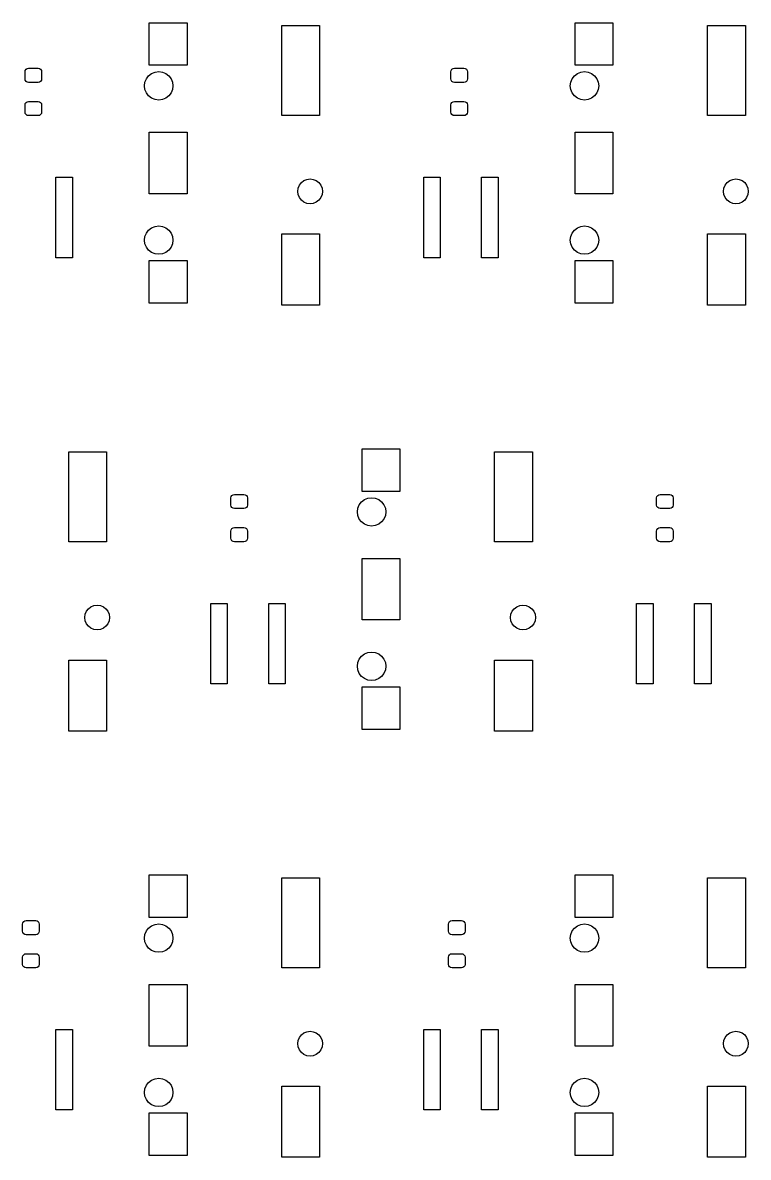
# Model space of a CAD drawing. Extents: x 0.7 to 11, y -6.1 to -1.6.
# Drawn here: x 8.498 to 9.706, y -3.63 to -1.743 of the extents above; entities that cross this region are included whole.
import ezdxf

# ---------------------------------------------------------------- set-up
doc = ezdxf.new("R2010")
doc.units = 0
doc.header["$MEASUREMENT"] = 0
doc.layers.add('BLACK', color=7, linetype='CONTINUOUS')

msp = doc.modelspace()

# ---------------------------------------------------------------- linework, layer by layer
at = {"layer": 'BLACK', "linetype": 'CONTINUOUS'}
for p, q in [((8.7087, -1.814), (8.7087, -1.7431)), ((8.7087, -1.7431), (8.7717, -1.7431)), ((8.7717, -1.7431), (8.7717, -1.814)), ((8.9291, -1.8976), (8.9291, -1.748)), ((8.9291, -1.748), (8.9921, -1.748)), ((8.9921, -1.748), (8.9921, -1.8976)), ((9.4173, -1.814), (9.4173, -1.7431)), ((9.4173, -1.7431), (9.4803, -1.7431)), ((9.4803, -1.7431), (9.4803, -1.814)), ((9.6378, -1.8976), (9.6378, -1.748)), ((9.6378, -1.748), (9.7008, -1.748)), ((9.7008, -1.748), (9.7008, -1.8976)), ((8.502, -1.8248), (8.5024, -1.8225)), ((8.502, -1.8366), (8.502, -1.8248)), ((8.5024, -1.8225), (8.5037, -1.8206)), ((8.5037, -1.8206), (8.5056, -1.8193)), ((8.5056, -1.8193), (8.5079, -1.8189)), ((8.5079, -1.8189), (8.5236, -1.8189)), ((8.5236, -1.8189), (8.5259, -1.8193)), ((8.5259, -1.8193), (8.5278, -1.8206)), ((8.5278, -1.8206), (8.5291, -1.8225)), ((8.5291, -1.8225), (8.5295, -1.8248)), ((8.5295, -1.8248), (8.5295, -1.8366)), ((8.7077, -1.8313), (8.7126, -1.8276)), ((8.7717, -1.814), (8.7087, -1.814)), ((8.7126, -1.8276), (8.7183, -1.8252)), ((8.7183, -1.8252), (8.7244, -1.8244)), ((8.7244, -1.8244), (8.7305, -1.8252)), ((8.7305, -1.8252), (8.7362, -1.8276)), ((8.7362, -1.8276), (8.7411, -1.8313)), ((9.2106, -1.8248), (9.2111, -1.8225)), ((9.2106, -1.8366), (9.2106, -1.8248)), ((9.2111, -1.8225), (9.2124, -1.8206)), ((9.2124, -1.8206), (9.2143, -1.8193)), ((9.2143, -1.8193), (9.2165, -1.8189)), ((9.2165, -1.8189), (9.2323, -1.8189)), ((9.2323, -1.8189), (9.2345, -1.8193)), ((9.2345, -1.8193), (9.2365, -1.8206)), ((9.2365, -1.8206), (9.2377, -1.8225)), ((9.2377, -1.8225), (9.2382, -1.8248)), ((9.2382, -1.8248), (9.2382, -1.8366)), ((9.4164, -1.8313), (9.4213, -1.8276)), ((9.4803, -1.814), (9.4173, -1.814)), ((9.4213, -1.8276), (9.427, -1.8252)), ((9.427, -1.8252), (9.4331, -1.8244)), ((9.4331, -1.8244), (9.4392, -1.8252)), ((9.4392, -1.8252), (9.4449, -1.8276)), ((9.4449, -1.8276), (9.4498, -1.8313)), ((8.5024, -1.8389), (8.502, -1.8366)), ((8.5037, -1.8408), (8.5024, -1.8389)), ((8.5056, -1.8421), (8.5037, -1.8408)), ((8.5079, -1.8425), (8.5056, -1.8421)), ((8.5236, -1.8425), (8.5079, -1.8425)), ((8.5259, -1.8421), (8.5236, -1.8425)), ((8.5278, -1.8408), (8.5259, -1.8421)), ((8.5291, -1.8389), (8.5278, -1.8408)), ((8.5295, -1.8366), (8.5291, -1.8389)), ((8.7008, -1.848), (8.7016, -1.8419)), ((8.7016, -1.8541), (8.7008, -1.848)), ((8.7016, -1.8419), (8.704, -1.8362)), ((8.704, -1.8362), (8.7077, -1.8313)), ((8.7411, -1.8313), (8.7449, -1.8362)), ((8.7449, -1.8362), (8.7472, -1.8419)), ((8.7472, -1.8419), (8.748, -1.848)), ((8.748, -1.848), (8.7472, -1.8541)), ((9.2111, -1.8389), (9.2106, -1.8366)), ((9.2124, -1.8408), (9.2111, -1.8389)), ((9.2143, -1.8421), (9.2124, -1.8408)), ((9.2165, -1.8425), (9.2143, -1.8421)), ((9.2323, -1.8425), (9.2165, -1.8425)), ((9.2345, -1.8421), (9.2323, -1.8425)), ((9.2365, -1.8408), (9.2345, -1.8421)), ((9.2377, -1.8389), (9.2365, -1.8408)), ((9.2382, -1.8366), (9.2377, -1.8389)), ((9.4094, -1.848), (9.4103, -1.8419)), ((9.4103, -1.8541), (9.4094, -1.848)), ((9.4103, -1.8419), (9.4126, -1.8362)), ((9.4126, -1.8362), (9.4164, -1.8313)), ((9.4498, -1.8313), (9.4535, -1.8362)), ((9.4535, -1.8362), (9.4559, -1.8419)), ((9.4559, -1.8419), (9.4567, -1.848)), ((9.4567, -1.848), (9.4559, -1.8541)), ((8.704, -1.8598), (8.7016, -1.8541)), ((8.7077, -1.8647), (8.704, -1.8598)), ((8.7126, -1.8685), (8.7077, -1.8647)), ((8.7411, -1.8647), (8.7362, -1.8685)), ((8.7449, -1.8598), (8.7411, -1.8647)), ((8.7472, -1.8541), (8.7449, -1.8598)), ((9.4126, -1.8598), (9.4103, -1.8541)), ((9.4164, -1.8647), (9.4126, -1.8598)), ((9.4213, -1.8685), (9.4164, -1.8647)), ((9.4498, -1.8647), (9.4449, -1.8685)), ((9.4535, -1.8598), (9.4498, -1.8647)), ((9.4559, -1.8541), (9.4535, -1.8598)), ((8.502, -1.8799), (8.5024, -1.8777)), ((8.502, -1.8917), (8.502, -1.8799)), ((8.5024, -1.8777), (8.5037, -1.8757)), ((8.5037, -1.8757), (8.5056, -1.8745)), ((8.5056, -1.8745), (8.5079, -1.874)), ((8.5079, -1.874), (8.5236, -1.874)), ((8.5236, -1.874), (8.5259, -1.8745)), ((8.5259, -1.8745), (8.5278, -1.8757)), ((8.5278, -1.8757), (8.5291, -1.8777)), ((8.5291, -1.8777), (8.5295, -1.8799)), ((8.5295, -1.8799), (8.5295, -1.8917)), ((8.7183, -1.8708), (8.7126, -1.8685)), ((8.7244, -1.8717), (8.7183, -1.8708)), ((8.7305, -1.8708), (8.7244, -1.8717)), ((8.7362, -1.8685), (8.7305, -1.8708)), ((9.2106, -1.8799), (9.2111, -1.8777)), ((9.2106, -1.8917), (9.2106, -1.8799)), ((9.2111, -1.8777), (9.2124, -1.8757)), ((9.2124, -1.8757), (9.2143, -1.8745)), ((9.2143, -1.8745), (9.2165, -1.874)), ((9.2165, -1.874), (9.2323, -1.874)), ((9.2323, -1.874), (9.2345, -1.8745)), ((9.2345, -1.8745), (9.2365, -1.8757)), ((9.2365, -1.8757), (9.2377, -1.8777)), ((9.2377, -1.8777), (9.2382, -1.8799)), ((9.2382, -1.8799), (9.2382, -1.8917)), ((9.427, -1.8708), (9.4213, -1.8685)), ((9.4331, -1.8717), (9.427, -1.8708)), ((9.4392, -1.8708), (9.4331, -1.8717)), ((9.4449, -1.8685), (9.4392, -1.8708)), ((8.5024, -1.894), (8.502, -1.8917)), ((8.5037, -1.8959), (8.5024, -1.894)), ((8.5056, -1.8972), (8.5037, -1.8959)), ((8.5079, -1.8976), (8.5056, -1.8972)), ((8.5236, -1.8976), (8.5079, -1.8976)), ((8.5259, -1.8972), (8.5236, -1.8976)), ((8.5278, -1.8959), (8.5259, -1.8972)), ((8.5291, -1.894), (8.5278, -1.8959)), ((8.5295, -1.8917), (8.5291, -1.894)), ((8.9921, -1.8976), (8.9291, -1.8976)), ((9.2111, -1.894), (9.2106, -1.8917)), ((9.2124, -1.8959), (9.2111, -1.894)), ((9.2143, -1.8972), (9.2124, -1.8959)), ((9.2165, -1.8976), (9.2143, -1.8972)), ((9.2323, -1.8976), (9.2165, -1.8976)), ((9.2345, -1.8972), (9.2323, -1.8976)), ((9.2365, -1.8959), (9.2345, -1.8972)), ((9.2377, -1.894), (9.2365, -1.8959)), ((9.2382, -1.8917), (9.2377, -1.894)), ((9.7008, -1.8976), (9.6378, -1.8976)), ((8.7087, -2.0276), (8.7087, -1.9252)), ((8.7087, -1.9252), (8.7717, -1.9252)), ((8.7717, -1.9252), (8.7717, -2.0276)), ((9.4173, -2.0276), (9.4173, -1.9252)), ((9.4173, -1.9252), (9.4803, -1.9252)), ((9.4803, -1.9252), (9.4803, -2.0276)), ((8.5531, -2.1339), (8.5531, -2)), ((8.5531, -2), (8.5807, -2)), ((8.5807, -2), (8.5807, -2.1339)), ((9.1654, -2.1339), (9.1654, -2)), ((9.1654, -2), (9.1929, -2)), ((9.1929, -2), (9.1929, -2.1339)), ((9.2618, -2.1339), (9.2618, -2)), ((9.2618, -2), (9.2894, -2)), ((9.2894, -2), (9.2894, -2.1339)), ((8.9557, -2.0236), (8.9564, -2.0183)), ((8.9564, -2.0183), (8.9585, -2.0133)), ((8.9585, -2.0133), (8.9618, -2.009)), ((8.9618, -2.009), (8.966, -2.0057)), ((8.966, -2.0057), (8.971, -2.0037)), ((8.971, -2.0037), (8.9764, -2.003)), ((8.9764, -2.003), (8.9817, -2.0037)), ((8.9817, -2.0037), (8.9867, -2.0057)), ((8.9867, -2.0057), (8.991, -2.009)), ((8.991, -2.009), (8.9943, -2.0133)), ((8.9943, -2.0133), (8.9963, -2.0183)), ((8.9963, -2.0183), (8.997, -2.0236)), ((9.6644, -2.0236), (9.6651, -2.0183)), ((9.6651, -2.0183), (9.6671, -2.0133)), ((9.6671, -2.0133), (9.6704, -2.009)), ((9.6704, -2.009), (9.6747, -2.0057)), ((9.6747, -2.0057), (9.6797, -2.0037)), ((9.6797, -2.0037), (9.685, -2.003)), ((9.685, -2.003), (9.6904, -2.0037)), ((9.6904, -2.0037), (9.6954, -2.0057)), ((9.6954, -2.0057), (9.6997, -2.009)), ((9.6997, -2.009), (9.7029, -2.0133)), ((9.7029, -2.0133), (9.705, -2.0183)), ((9.705, -2.0183), (9.7057, -2.0236)), ((8.7717, -2.0276), (8.7087, -2.0276)), ((8.9564, -2.029), (8.9557, -2.0236)), ((8.9585, -2.034), (8.9564, -2.029)), ((8.9618, -2.0382), (8.9585, -2.034)), ((8.9943, -2.034), (8.991, -2.0382)), ((8.9963, -2.029), (8.9943, -2.034)), ((8.997, -2.0236), (8.9963, -2.029)), ((9.4803, -2.0276), (9.4173, -2.0276)), ((9.6651, -2.029), (9.6644, -2.0236)), ((9.6671, -2.034), (9.6651, -2.029)), ((9.6704, -2.0382), (9.6671, -2.034)), ((9.7029, -2.034), (9.6997, -2.0382)), ((9.705, -2.029), (9.7029, -2.034)), ((9.7057, -2.0236), (9.705, -2.029)), ((8.966, -2.0415), (8.9618, -2.0382)), ((8.971, -2.0436), (8.966, -2.0415)), ((8.9764, -2.0443), (8.971, -2.0436)), ((8.9817, -2.0436), (8.9764, -2.0443)), ((8.9867, -2.0415), (8.9817, -2.0436)), ((8.991, -2.0382), (8.9867, -2.0415)), ((9.6747, -2.0415), (9.6704, -2.0382)), ((9.6797, -2.0436), (9.6747, -2.0415)), ((9.685, -2.0443), (9.6797, -2.0436)), ((9.6904, -2.0436), (9.685, -2.0443)), ((9.6954, -2.0415), (9.6904, -2.0436)), ((9.6997, -2.0382), (9.6954, -2.0415)), ((8.7016, -2.0986), (8.704, -2.0929)), ((8.704, -2.0929), (8.7077, -2.088)), ((8.7077, -2.088), (8.7126, -2.0843)), ((8.7126, -2.0843), (8.7183, -2.0819)), ((8.7183, -2.0819), (8.7244, -2.0811)), ((8.7244, -2.0811), (8.7305, -2.0819)), ((8.7305, -2.0819), (8.7362, -2.0843)), ((8.7362, -2.0843), (8.7411, -2.088)), ((8.7411, -2.088), (8.7449, -2.0929)), ((8.7449, -2.0929), (8.7472, -2.0986)), ((9.4103, -2.0986), (9.4126, -2.0929)), ((9.4126, -2.0929), (9.4164, -2.088)), ((9.4164, -2.088), (9.4213, -2.0843)), ((9.4213, -2.0843), (9.427, -2.0819)), ((9.427, -2.0819), (9.4331, -2.0811)), ((9.4331, -2.0811), (9.4392, -2.0819)), ((9.4392, -2.0819), (9.4449, -2.0843)), ((9.4449, -2.0843), (9.4498, -2.088)), ((9.4498, -2.088), (9.4535, -2.0929)), ((9.4535, -2.0929), (9.4559, -2.0986)), ((8.7008, -2.1047), (8.7016, -2.0986)), ((8.7016, -2.1108), (8.7008, -2.1047)), ((8.704, -2.1165), (8.7016, -2.1108)), ((8.7472, -2.1108), (8.7449, -2.1165)), ((8.7472, -2.0986), (8.748, -2.1047)), ((8.748, -2.1047), (8.7472, -2.1108)), ((8.9291, -2.2126), (8.9291, -2.0945)), ((8.9291, -2.0945), (8.9921, -2.0945)), ((8.9921, -2.0945), (8.9921, -2.2126)), ((9.4094, -2.1047), (9.4103, -2.0986)), ((9.4103, -2.1108), (9.4094, -2.1047)), ((9.4126, -2.1165), (9.4103, -2.1108)), ((9.4559, -2.1108), (9.4535, -2.1165)), ((9.4559, -2.0986), (9.4567, -2.1047)), ((9.4567, -2.1047), (9.4559, -2.1108)), ((9.6378, -2.2126), (9.6378, -2.0945)), ((9.6378, -2.0945), (9.7008, -2.0945)), ((9.7008, -2.0945), (9.7008, -2.2126)), ((8.7077, -2.1214), (8.704, -2.1165)), ((8.7126, -2.1252), (8.7077, -2.1214)), ((8.7183, -2.1275), (8.7126, -2.1252)), ((8.7244, -2.1283), (8.7183, -2.1275)), ((8.7305, -2.1275), (8.7244, -2.1283)), ((8.7362, -2.1252), (8.7305, -2.1275)), ((8.7411, -2.1214), (8.7362, -2.1252)), ((8.7449, -2.1165), (8.7411, -2.1214)), ((9.4164, -2.1214), (9.4126, -2.1165)), ((9.4213, -2.1252), (9.4164, -2.1214)), ((9.427, -2.1275), (9.4213, -2.1252)), ((9.4331, -2.1283), (9.427, -2.1275)), ((9.4392, -2.1275), (9.4331, -2.1283)), ((9.4449, -2.1252), (9.4392, -2.1275)), ((9.4498, -2.1214), (9.4449, -2.1252)), ((9.4535, -2.1165), (9.4498, -2.1214)), ((8.5807, -2.1339), (8.5531, -2.1339)), ((8.7087, -2.2096), (8.7087, -2.1388)), ((8.7087, -2.1388), (8.7717, -2.1388)), ((8.7717, -2.1388), (8.7717, -2.2096)), ((9.1929, -2.1339), (9.1654, -2.1339)), ((9.2894, -2.1339), (9.2618, -2.1339)), ((9.4173, -2.2096), (9.4173, -2.1388)), ((9.4173, -2.1388), (9.4803, -2.1388)), ((9.4803, -2.1388), (9.4803, -2.2096)), ((8.7717, -2.2096), (8.7087, -2.2096)), ((8.9921, -2.2126), (8.9291, -2.2126)), ((9.4803, -2.2096), (9.4173, -2.2096)), ((9.7008, -2.2126), (9.6378, -2.2126)), ((9.063, -2.5226), (9.063, -2.4518)), ((9.063, -2.4518), (9.126, -2.4518)), ((9.126, -2.4518), (9.126, -2.5226)), ((8.5748, -2.6063), (8.5748, -2.4567)), ((8.5748, -2.4567), (8.6378, -2.4567)), ((8.6378, -2.4567), (8.6378, -2.6063)), ((9.2835, -2.6063), (9.2835, -2.4567)), ((9.2835, -2.4567), (9.3465, -2.4567)), ((9.3465, -2.4567), (9.3465, -2.6063)), ((8.8462, -2.5293), (8.8481, -2.528)), ((8.8481, -2.528), (8.8504, -2.5276)), ((8.8504, -2.5276), (8.8661, -2.5276)), ((8.8661, -2.5276), (8.8684, -2.528)), ((8.8684, -2.528), (8.8703, -2.5293)), ((9.126, -2.5226), (9.063, -2.5226)), ((9.5549, -2.5293), (9.5568, -2.528)), ((9.5568, -2.528), (9.5591, -2.5276)), ((9.5591, -2.5276), (9.5748, -2.5276)), ((9.5748, -2.5276), (9.5771, -2.528)), ((9.5771, -2.528), (9.579, -2.5293)), ((8.8445, -2.5335), (8.8449, -2.5312)), ((8.8445, -2.5453), (8.8445, -2.5335)), ((8.8449, -2.5475), (8.8445, -2.5453)), ((8.8449, -2.5312), (8.8462, -2.5293)), ((8.8703, -2.5293), (8.8716, -2.5312)), ((8.8716, -2.5312), (8.872, -2.5335)), ((8.872, -2.5453), (8.8716, -2.5475)), ((8.872, -2.5335), (8.872, -2.5453)), ((9.0559, -2.5506), (9.0583, -2.5449)), ((9.0583, -2.5449), (9.062, -2.54)), ((9.062, -2.54), (9.0669, -2.5362)), ((9.0669, -2.5362), (9.0726, -2.5339)), ((9.0726, -2.5339), (9.0787, -2.5331)), ((9.0787, -2.5331), (9.0849, -2.5339)), ((9.0849, -2.5339), (9.0906, -2.5362)), ((9.0906, -2.5362), (9.0954, -2.54)), ((9.0954, -2.54), (9.0992, -2.5449)), ((9.0992, -2.5449), (9.1016, -2.5506)), ((9.5531, -2.5335), (9.5536, -2.5312)), ((9.5531, -2.5453), (9.5531, -2.5335)), ((9.5536, -2.5475), (9.5531, -2.5453)), ((9.5536, -2.5312), (9.5549, -2.5293)), ((9.579, -2.5293), (9.5803, -2.5312)), ((9.5803, -2.5312), (9.5807, -2.5335)), ((9.5807, -2.5453), (9.5803, -2.5475)), ((9.5807, -2.5335), (9.5807, -2.5453)), ((8.8462, -2.5495), (8.8449, -2.5475)), ((8.8481, -2.5507), (8.8462, -2.5495)), ((8.8504, -2.5512), (8.8481, -2.5507)), ((8.8661, -2.5512), (8.8504, -2.5512)), ((8.8684, -2.5507), (8.8661, -2.5512)), ((8.8703, -2.5495), (8.8684, -2.5507)), ((8.8716, -2.5475), (8.8703, -2.5495)), ((9.0551, -2.5567), (9.0559, -2.5506)), ((9.0559, -2.5628), (9.0551, -2.5567)), ((9.0583, -2.5685), (9.0559, -2.5628)), ((9.1016, -2.5628), (9.0992, -2.5685)), ((9.1016, -2.5506), (9.1024, -2.5567)), ((9.1024, -2.5567), (9.1016, -2.5628)), ((9.5549, -2.5495), (9.5536, -2.5475)), ((9.5568, -2.5507), (9.5549, -2.5495)), ((9.5591, -2.5512), (9.5568, -2.5507)), ((9.5748, -2.5512), (9.5591, -2.5512)), ((9.5771, -2.5507), (9.5748, -2.5512)), ((9.579, -2.5495), (9.5771, -2.5507)), ((9.5803, -2.5475), (9.579, -2.5495)), ((8.8449, -2.5863), (8.8462, -2.5844)), ((8.8462, -2.5844), (8.8481, -2.5831)), ((8.8481, -2.5831), (8.8504, -2.5827)), ((8.8504, -2.5827), (8.8661, -2.5827)), ((8.8661, -2.5827), (8.8684, -2.5831)), ((8.8684, -2.5831), (8.8703, -2.5844)), ((8.8703, -2.5844), (8.8716, -2.5863)), ((9.062, -2.5734), (9.0583, -2.5685)), ((9.0669, -2.5772), (9.062, -2.5734)), ((9.0726, -2.5795), (9.0669, -2.5772)), ((9.0787, -2.5803), (9.0726, -2.5795)), ((9.0849, -2.5795), (9.0787, -2.5803)), ((9.0906, -2.5772), (9.0849, -2.5795)), ((9.0954, -2.5734), (9.0906, -2.5772)), ((9.0992, -2.5685), (9.0954, -2.5734)), ((9.5536, -2.5863), (9.5549, -2.5844)), ((9.5549, -2.5844), (9.5568, -2.5831)), ((9.5568, -2.5831), (9.5591, -2.5827)), ((9.5591, -2.5827), (9.5748, -2.5827)), ((9.5748, -2.5827), (9.5771, -2.5831)), ((9.5771, -2.5831), (9.579, -2.5844)), ((9.579, -2.5844), (9.5803, -2.5863)), ((8.8445, -2.5886), (8.8449, -2.5863)), ((8.8445, -2.6004), (8.8445, -2.5886)), ((8.8449, -2.6027), (8.8445, -2.6004)), ((8.8462, -2.6046), (8.8449, -2.6027)), ((8.8716, -2.6027), (8.8703, -2.6046)), ((8.8716, -2.5863), (8.872, -2.5886)), ((8.872, -2.6004), (8.8716, -2.6027)), ((8.872, -2.5886), (8.872, -2.6004)), ((9.5531, -2.5886), (9.5536, -2.5863)), ((9.5531, -2.6004), (9.5531, -2.5886)), ((9.5536, -2.6027), (9.5531, -2.6004)), ((9.5549, -2.6046), (9.5536, -2.6027)), ((9.5803, -2.6027), (9.579, -2.6046)), ((9.5803, -2.5863), (9.5807, -2.5886)), ((9.5807, -2.6004), (9.5803, -2.6027)), ((9.5807, -2.5886), (9.5807, -2.6004)), ((8.6378, -2.6063), (8.5748, -2.6063)), ((8.8481, -2.6058), (8.8462, -2.6046)), ((8.8504, -2.6063), (8.8481, -2.6058)), ((8.8661, -2.6063), (8.8504, -2.6063)), ((8.8684, -2.6058), (8.8661, -2.6063)), ((8.8703, -2.6046), (8.8684, -2.6058)), ((9.3465, -2.6063), (9.2835, -2.6063)), ((9.5568, -2.6058), (9.5549, -2.6046)), ((9.5591, -2.6063), (9.5568, -2.6058)), ((9.5748, -2.6063), (9.5591, -2.6063)), ((9.5771, -2.6058), (9.5748, -2.6063)), ((9.579, -2.6046), (9.5771, -2.6058)), ((9.063, -2.7362), (9.063, -2.6339)), ((9.063, -2.6339), (9.126, -2.6339)), ((9.126, -2.6339), (9.126, -2.7362)), ((8.6074, -2.7177), (8.6117, -2.7144)), ((8.6117, -2.7144), (8.6167, -2.7123)), ((8.6167, -2.7123), (8.622, -2.7116)), ((8.622, -2.7116), (8.6274, -2.7123)), ((8.6274, -2.7123), (8.6324, -2.7144)), ((8.6324, -2.7144), (8.6367, -2.7177)), ((8.811, -2.8425), (8.811, -2.7087)), ((8.811, -2.7087), (8.8386, -2.7087)), ((8.8386, -2.7087), (8.8386, -2.8425)), ((8.9075, -2.8425), (8.9075, -2.7087)), ((8.9075, -2.7087), (8.935, -2.7087)), ((8.935, -2.7087), (8.935, -2.8425)), ((9.3161, -2.7177), (9.3204, -2.7144)), ((9.3204, -2.7144), (9.3254, -2.7123)), ((9.3254, -2.7123), (9.3307, -2.7116)), ((9.3307, -2.7116), (9.3361, -2.7123)), ((9.3361, -2.7123), (9.341, -2.7144)), ((9.341, -2.7144), (9.3453, -2.7177)), ((9.5197, -2.8425), (9.5197, -2.7087)), ((9.5197, -2.7087), (9.5472, -2.7087)), ((9.5472, -2.7087), (9.5472, -2.8425)), ((9.6161, -2.8425), (9.6161, -2.7087)), ((9.6161, -2.7087), (9.6437, -2.7087)), ((9.6437, -2.7087), (9.6437, -2.8425)), ((8.6014, -2.7323), (8.6021, -2.7269)), ((8.6021, -2.7376), (8.6014, -2.7323)), ((8.6021, -2.7269), (8.6041, -2.7219)), ((8.6041, -2.7219), (8.6074, -2.7177)), ((8.6367, -2.7177), (8.6399, -2.7219)), ((8.6399, -2.7219), (8.642, -2.7269)), ((8.642, -2.7269), (8.6427, -2.7323)), ((8.6427, -2.7323), (8.642, -2.7376)), ((9.31, -2.7323), (9.3107, -2.7269)), ((9.3107, -2.7376), (9.31, -2.7323)), ((9.3107, -2.7269), (9.3128, -2.7219)), ((9.3128, -2.7219), (9.3161, -2.7177)), ((9.3453, -2.7177), (9.3486, -2.7219)), ((9.3486, -2.7219), (9.3507, -2.7269)), ((9.3507, -2.7269), (9.3514, -2.7323)), ((9.3514, -2.7323), (9.3507, -2.7376)), ((8.6041, -2.7426), (8.6021, -2.7376)), ((8.6074, -2.7469), (8.6041, -2.7426)), ((8.6117, -2.7502), (8.6074, -2.7469)), ((8.6167, -2.7522), (8.6117, -2.7502)), ((8.622, -2.753), (8.6167, -2.7522)), ((8.6274, -2.7522), (8.622, -2.753)), ((8.6324, -2.7502), (8.6274, -2.7522)), ((8.6367, -2.7469), (8.6324, -2.7502)), ((8.6399, -2.7426), (8.6367, -2.7469)), ((8.642, -2.7376), (8.6399, -2.7426)), ((9.126, -2.7362), (9.063, -2.7362)), ((9.3128, -2.7426), (9.3107, -2.7376)), ((9.3161, -2.7469), (9.3128, -2.7426)), ((9.3204, -2.7502), (9.3161, -2.7469)), ((9.3254, -2.7522), (9.3204, -2.7502)), ((9.3307, -2.753), (9.3254, -2.7522)), ((9.3361, -2.7522), (9.3307, -2.753)), ((9.341, -2.7502), (9.3361, -2.7522)), ((9.3453, -2.7469), (9.341, -2.7502)), ((9.3486, -2.7426), (9.3453, -2.7469)), ((9.3507, -2.7376), (9.3486, -2.7426)), ((9.0669, -2.7929), (9.0726, -2.7906)), ((9.0726, -2.7906), (9.0787, -2.7898)), ((9.0787, -2.7898), (9.0849, -2.7906)), ((9.0849, -2.7906), (9.0906, -2.7929)), ((8.5748, -2.9213), (8.5748, -2.8031)), ((8.5748, -2.8031), (8.6378, -2.8031)), ((8.6378, -2.8031), (8.6378, -2.9213)), ((9.0551, -2.8134), (9.0559, -2.8073)), ((9.0559, -2.8073), (9.0583, -2.8016)), ((9.0583, -2.8016), (9.062, -2.7967)), ((9.062, -2.7967), (9.0669, -2.7929)), ((9.0906, -2.7929), (9.0954, -2.7967)), ((9.0954, -2.7967), (9.0992, -2.8016)), ((9.0992, -2.8016), (9.1016, -2.8073)), ((9.1016, -2.8073), (9.1024, -2.8134)), ((9.2835, -2.9213), (9.2835, -2.8031)), ((9.2835, -2.8031), (9.3465, -2.8031)), ((9.3465, -2.8031), (9.3465, -2.9213)), ((9.0559, -2.8195), (9.0551, -2.8134)), ((9.0583, -2.8252), (9.0559, -2.8195)), ((9.062, -2.8301), (9.0583, -2.8252)), ((9.0669, -2.8338), (9.062, -2.8301)), ((9.0954, -2.8301), (9.0906, -2.8338)), ((9.0992, -2.8252), (9.0954, -2.8301)), ((9.1016, -2.8195), (9.0992, -2.8252)), ((9.1024, -2.8134), (9.1016, -2.8195)), ((8.8386, -2.8425), (8.811, -2.8425)), ((8.935, -2.8425), (8.9075, -2.8425)), ((9.063, -2.9183), (9.063, -2.8474)), ((9.063, -2.8474), (9.126, -2.8474)), ((9.0726, -2.8362), (9.0669, -2.8338)), ((9.0787, -2.837), (9.0726, -2.8362)), ((9.0849, -2.8362), (9.0787, -2.837)), ((9.0906, -2.8338), (9.0849, -2.8362)), ((9.126, -2.8474), (9.126, -2.9183)), ((9.5472, -2.8425), (9.5197, -2.8425)), ((9.6437, -2.8425), (9.6161, -2.8425)), ((8.6378, -2.9213), (8.5748, -2.9213)), ((9.126, -2.9183), (9.063, -2.9183)), ((9.3465, -2.9213), (9.2835, -2.9213)), ((8.7087, -3.2313), (8.7087, -3.1604)), ((8.7087, -3.1604), (8.7717, -3.1604)), ((8.7717, -3.1604), (8.7717, -3.2313)), ((8.9291, -3.315), (8.9291, -3.1654)), ((8.9291, -3.1654), (8.9921, -3.1654)), ((8.9921, -3.1654), (8.9921, -3.315)), ((9.4173, -3.2313), (9.4173, -3.1604)), ((9.4173, -3.1604), (9.4803, -3.1604)), ((9.4803, -3.1604), (9.4803, -3.2313)), ((9.6378, -3.315), (9.6378, -3.1654)), ((9.6378, -3.1654), (9.7008, -3.1654)), ((9.7008, -3.1654), (9.7008, -3.315)), ((8.498, -3.2421), (8.4985, -3.2399)), ((8.498, -3.2539), (8.498, -3.2421)), ((8.4985, -3.2399), (8.4998, -3.238)), ((8.4998, -3.238), (8.5017, -3.2367)), ((8.5017, -3.2367), (8.5039, -3.2362)), ((8.5039, -3.2362), (8.5197, -3.2362)), ((8.5197, -3.2362), (8.5219, -3.2367)), ((8.5219, -3.2367), (8.5239, -3.238)), ((8.5239, -3.238), (8.5251, -3.2399)), ((8.5251, -3.2399), (8.5256, -3.2421)), ((8.5256, -3.2421), (8.5256, -3.2539)), ((8.7077, -3.2487), (8.7126, -3.2449)), ((8.7717, -3.2313), (8.7087, -3.2313)), ((8.7126, -3.2449), (8.7183, -3.2425)), ((8.7183, -3.2425), (8.7244, -3.2417)), ((8.7244, -3.2417), (8.7305, -3.2425)), ((8.7305, -3.2425), (8.7362, -3.2449)), ((8.7362, -3.2449), (8.7411, -3.2487)), ((9.2067, -3.2421), (9.2071, -3.2399)), ((9.2067, -3.2539), (9.2067, -3.2421)), ((9.2071, -3.2399), (9.2084, -3.238)), ((9.2084, -3.238), (9.2103, -3.2367)), ((9.2103, -3.2367), (9.2126, -3.2362)), ((9.2126, -3.2362), (9.2283, -3.2362)), ((9.2283, -3.2362), (9.2306, -3.2367)), ((9.2306, -3.2367), (9.2325, -3.238)), ((9.2325, -3.238), (9.2338, -3.2399)), ((9.2338, -3.2399), (9.2343, -3.2421)), ((9.2343, -3.2421), (9.2343, -3.2539)), ((9.4164, -3.2487), (9.4213, -3.2449)), ((9.4803, -3.2313), (9.4173, -3.2313)), ((9.4213, -3.2449), (9.427, -3.2425)), ((9.427, -3.2425), (9.4331, -3.2417)), ((9.4331, -3.2417), (9.4392, -3.2425)), ((9.4392, -3.2425), (9.4449, -3.2449)), ((9.4449, -3.2449), (9.4498, -3.2487)), ((8.4985, -3.2562), (8.498, -3.2539)), ((8.4998, -3.2581), (8.4985, -3.2562)), ((8.5017, -3.2594), (8.4998, -3.2581)), ((8.5039, -3.2598), (8.5017, -3.2594)), ((8.5197, -3.2598), (8.5039, -3.2598)), ((8.5219, -3.2594), (8.5197, -3.2598)), ((8.5239, -3.2581), (8.5219, -3.2594)), ((8.5251, -3.2562), (8.5239, -3.2581)), ((8.5256, -3.2539), (8.5251, -3.2562)), ((8.7008, -3.2654), (8.7016, -3.2592)), ((8.7016, -3.2592), (8.704, -3.2535)), ((8.704, -3.2535), (8.7077, -3.2487)), ((8.7411, -3.2487), (8.7449, -3.2535)), ((8.7449, -3.2535), (8.7472, -3.2592)), ((8.7472, -3.2592), (8.748, -3.2654)), ((9.2071, -3.2562), (9.2067, -3.2539)), ((9.2084, -3.2581), (9.2071, -3.2562)), ((9.2103, -3.2594), (9.2084, -3.2581)), ((9.2126, -3.2598), (9.2103, -3.2594)), ((9.2283, -3.2598), (9.2126, -3.2598)), ((9.2306, -3.2594), (9.2283, -3.2598)), ((9.2325, -3.2581), (9.2306, -3.2594)), ((9.2338, -3.2562), (9.2325, -3.2581)), ((9.2343, -3.2539), (9.2338, -3.2562)), ((9.4094, -3.2654), (9.4103, -3.2592)), ((9.4103, -3.2592), (9.4126, -3.2535)), ((9.4126, -3.2535), (9.4164, -3.2487)), ((9.4498, -3.2487), (9.4535, -3.2535)), ((9.4535, -3.2535), (9.4559, -3.2592)), ((9.4559, -3.2592), (9.4567, -3.2654)), ((8.7016, -3.2715), (8.7008, -3.2654)), ((8.704, -3.2772), (8.7016, -3.2715)), ((8.7077, -3.2821), (8.704, -3.2772)), ((8.7126, -3.2858), (8.7077, -3.2821)), ((8.7411, -3.2821), (8.7362, -3.2858)), ((8.7449, -3.2772), (8.7411, -3.2821)), ((8.7472, -3.2715), (8.7449, -3.2772)), ((8.748, -3.2654), (8.7472, -3.2715)), ((9.4103, -3.2715), (9.4094, -3.2654)), ((9.4126, -3.2772), (9.4103, -3.2715)), ((9.4164, -3.2821), (9.4126, -3.2772)), ((9.4213, -3.2858), (9.4164, -3.2821)), ((9.4498, -3.2821), (9.4449, -3.2858)), ((9.4535, -3.2772), (9.4498, -3.2821)), ((9.4559, -3.2715), (9.4535, -3.2772)), ((9.4567, -3.2654), (9.4559, -3.2715)), ((8.498, -3.2972), (8.4985, -3.295)), ((8.498, -3.3091), (8.498, -3.2972)), ((8.4985, -3.295), (8.4998, -3.2931)), ((8.4998, -3.2931), (8.5017, -3.2918)), ((8.5017, -3.2918), (8.5039, -3.2913)), ((8.5039, -3.2913), (8.5197, -3.2913)), ((8.5197, -3.2913), (8.5219, -3.2918)), ((8.5219, -3.2918), (8.5239, -3.2931)), ((8.5239, -3.2931), (8.5251, -3.295)), ((8.5251, -3.295), (8.5256, -3.2972)), ((8.5256, -3.2972), (8.5256, -3.3091)), ((8.7183, -3.2882), (8.7126, -3.2858)), ((8.7244, -3.289), (8.7183, -3.2882)), ((8.7305, -3.2882), (8.7244, -3.289)), ((8.7362, -3.2858), (8.7305, -3.2882)), ((9.2067, -3.2972), (9.2071, -3.295)), ((9.2067, -3.3091), (9.2067, -3.2972)), ((9.2071, -3.295), (9.2084, -3.2931)), ((9.2084, -3.2931), (9.2103, -3.2918)), ((9.2103, -3.2918), (9.2126, -3.2913)), ((9.2126, -3.2913), (9.2283, -3.2913)), ((9.2283, -3.2913), (9.2306, -3.2918)), ((9.2306, -3.2918), (9.2325, -3.2931)), ((9.2325, -3.2931), (9.2338, -3.295)), ((9.2338, -3.295), (9.2343, -3.2972)), ((9.2343, -3.2972), (9.2343, -3.3091)), ((9.427, -3.2882), (9.4213, -3.2858)), ((9.4331, -3.289), (9.427, -3.2882)), ((9.4392, -3.2882), (9.4331, -3.289)), ((9.4449, -3.2858), (9.4392, -3.2882)), ((8.4985, -3.3113), (8.498, -3.3091)), ((8.4998, -3.3132), (8.4985, -3.3113)), ((8.5017, -3.3145), (8.4998, -3.3132)), ((8.5039, -3.315), (8.5017, -3.3145)), ((8.5197, -3.315), (8.5039, -3.315)), ((8.5219, -3.3145), (8.5197, -3.315)), ((8.5239, -3.3132), (8.5219, -3.3145)), ((8.5251, -3.3113), (8.5239, -3.3132)), ((8.5256, -3.3091), (8.5251, -3.3113)), ((8.9921, -3.315), (8.9291, -3.315)), ((9.2071, -3.3113), (9.2067, -3.3091)), ((9.2084, -3.3132), (9.2071, -3.3113)), ((9.2103, -3.3145), (9.2084, -3.3132)), ((9.2126, -3.315), (9.2103, -3.3145)), ((9.2283, -3.315), (9.2126, -3.315)), ((9.2306, -3.3145), (9.2283, -3.315)), ((9.2325, -3.3132), (9.2306, -3.3145)), ((9.2338, -3.3113), (9.2325, -3.3132)), ((9.2343, -3.3091), (9.2338, -3.3113)), ((9.7008, -3.315), (9.6378, -3.315)), ((8.7087, -3.4449), (8.7087, -3.3425)), ((8.7087, -3.3425), (8.7717, -3.3425)), ((8.7717, -3.3425), (8.7717, -3.4449)), ((9.4173, -3.4449), (9.4173, -3.3425)), ((9.4173, -3.3425), (9.4803, -3.3425)), ((9.4803, -3.3425), (9.4803, -3.4449)), ((8.5531, -3.5512), (8.5531, -3.4173)), ((8.5531, -3.4173), (8.5807, -3.4173)), ((8.5807, -3.4173), (8.5807, -3.5512)), ((8.9564, -3.4356), (8.9585, -3.4306)), ((8.9585, -3.4306), (8.9618, -3.4263)), ((8.9618, -3.4263), (8.966, -3.423)), ((8.966, -3.423), (8.971, -3.421)), ((8.971, -3.421), (8.9764, -3.4203)), ((8.9764, -3.4203), (8.9817, -3.421)), ((8.9817, -3.421), (8.9867, -3.423)), ((8.9867, -3.423), (8.991, -3.4263)), ((8.991, -3.4263), (8.9943, -3.4306)), ((8.9943, -3.4306), (8.9963, -3.4356)), ((9.1654, -3.5512), (9.1654, -3.4173)), ((9.1654, -3.4173), (9.1929, -3.4173)), ((9.1929, -3.4173), (9.1929, -3.5512)), ((9.2618, -3.5512), (9.2618, -3.4173)), ((9.2618, -3.4173), (9.2894, -3.4173)), ((9.2894, -3.4173), (9.2894, -3.5512)), ((9.6651, -3.4356), (9.6671, -3.4306)), ((9.6671, -3.4306), (9.6704, -3.4263)), ((9.6704, -3.4263), (9.6747, -3.423)), ((9.6747, -3.423), (9.6797, -3.421)), ((9.6797, -3.421), (9.685, -3.4203)), ((9.685, -3.4203), (9.6904, -3.421)), ((9.6904, -3.421), (9.6954, -3.423)), ((9.6954, -3.423), (9.6997, -3.4263)), ((9.6997, -3.4263), (9.7029, -3.4306)), ((9.7029, -3.4306), (9.705, -3.4356)), ((8.7717, -3.4449), (8.7087, -3.4449)), ((8.9557, -3.4409), (8.9564, -3.4356)), ((8.9564, -3.4463), (8.9557, -3.4409)), ((8.9585, -3.4513), (8.9564, -3.4463)), ((8.9618, -3.4556), (8.9585, -3.4513)), ((8.9943, -3.4513), (8.991, -3.4556)), ((8.9963, -3.4463), (8.9943, -3.4513)), ((8.9963, -3.4356), (8.997, -3.4409)), ((8.997, -3.4409), (8.9963, -3.4463)), ((9.4803, -3.4449), (9.4173, -3.4449)), ((9.6644, -3.4409), (9.6651, -3.4356)), ((9.6651, -3.4463), (9.6644, -3.4409)), ((9.6671, -3.4513), (9.6651, -3.4463)), ((9.6704, -3.4556), (9.6671, -3.4513)), ((9.7029, -3.4513), (9.6997, -3.4556)), ((9.705, -3.4463), (9.7029, -3.4513)), ((9.705, -3.4356), (9.7057, -3.4409)), ((9.7057, -3.4409), (9.705, -3.4463)), ((8.966, -3.4588), (8.9618, -3.4556)), ((8.971, -3.4609), (8.966, -3.4588)), ((8.9764, -3.4616), (8.971, -3.4609)), ((8.9817, -3.4609), (8.9764, -3.4616)), ((8.9867, -3.4588), (8.9817, -3.4609)), ((8.991, -3.4556), (8.9867, -3.4588)), ((9.6747, -3.4588), (9.6704, -3.4556)), ((9.6797, -3.4609), (9.6747, -3.4588)), ((9.685, -3.4616), (9.6797, -3.4609)), ((9.6904, -3.4609), (9.685, -3.4616)), ((9.6954, -3.4588), (9.6904, -3.4609)), ((9.6997, -3.4556), (9.6954, -3.4588)), ((8.704, -3.5102), (8.7077, -3.5053)), ((8.7077, -3.5053), (8.7126, -3.5016)), ((8.7126, -3.5016), (8.7183, -3.4992)), ((8.7183, -3.4992), (8.7244, -3.4984)), ((8.7244, -3.4984), (8.7305, -3.4992)), ((8.7305, -3.4992), (8.7362, -3.5016)), ((8.7362, -3.5016), (8.7411, -3.5053)), ((8.7411, -3.5053), (8.7449, -3.5102)), ((9.4126, -3.5102), (9.4164, -3.5053)), ((9.4164, -3.5053), (9.4213, -3.5016)), ((9.4213, -3.5016), (9.427, -3.4992)), ((9.427, -3.4992), (9.4331, -3.4984)), ((9.4331, -3.4984), (9.4392, -3.4992)), ((9.4392, -3.4992), (9.4449, -3.5016)), ((9.4449, -3.5016), (9.4498, -3.5053)), ((9.4498, -3.5053), (9.4535, -3.5102)), ((8.7008, -3.522), (8.7016, -3.5159)), ((8.7016, -3.5282), (8.7008, -3.522)), ((8.7016, -3.5159), (8.704, -3.5102)), ((8.704, -3.5339), (8.7016, -3.5282)), ((8.7449, -3.5102), (8.7472, -3.5159)), ((8.7472, -3.5282), (8.7449, -3.5339)), ((8.7472, -3.5159), (8.748, -3.522)), ((8.748, -3.522), (8.7472, -3.5282)), ((8.9291, -3.6299), (8.9291, -3.5118)), ((8.9291, -3.5118), (8.9921, -3.5118)), ((8.9921, -3.5118), (8.9921, -3.6299)), ((9.4094, -3.522), (9.4103, -3.5159)), ((9.4103, -3.5282), (9.4094, -3.522)), ((9.4103, -3.5159), (9.4126, -3.5102)), ((9.4126, -3.5339), (9.4103, -3.5282)), ((9.4535, -3.5102), (9.4559, -3.5159)), ((9.4559, -3.5282), (9.4535, -3.5339)), ((9.4559, -3.5159), (9.4567, -3.522)), ((9.4567, -3.522), (9.4559, -3.5282)), ((9.6378, -3.6299), (9.6378, -3.5118)), ((9.6378, -3.5118), (9.7008, -3.5118)), ((9.7008, -3.5118), (9.7008, -3.6299)), ((8.7077, -3.5388), (8.704, -3.5339)), ((8.7126, -3.5425), (8.7077, -3.5388)), ((8.7183, -3.5449), (8.7126, -3.5425)), ((8.7244, -3.5457), (8.7183, -3.5449)), ((8.7305, -3.5449), (8.7244, -3.5457)), ((8.7362, -3.5425), (8.7305, -3.5449)), ((8.7411, -3.5388), (8.7362, -3.5425)), ((8.7449, -3.5339), (8.7411, -3.5388)), ((9.4164, -3.5388), (9.4126, -3.5339)), ((9.4213, -3.5425), (9.4164, -3.5388)), ((9.427, -3.5449), (9.4213, -3.5425)), ((9.4331, -3.5457), (9.427, -3.5449)), ((9.4392, -3.5449), (9.4331, -3.5457)), ((9.4449, -3.5425), (9.4392, -3.5449)), ((9.4498, -3.5388), (9.4449, -3.5425)), ((9.4535, -3.5339), (9.4498, -3.5388)), ((8.5807, -3.5512), (8.5531, -3.5512)), ((8.7087, -3.627), (8.7087, -3.5561)), ((8.7087, -3.5561), (8.7717, -3.5561)), ((8.7717, -3.5561), (8.7717, -3.627)), ((9.1929, -3.5512), (9.1654, -3.5512)), ((9.2894, -3.5512), (9.2618, -3.5512)), ((9.4173, -3.627), (9.4173, -3.5561)), ((9.4173, -3.5561), (9.4803, -3.5561)), ((9.4803, -3.5561), (9.4803, -3.627)), ((8.7717, -3.627), (8.7087, -3.627)), ((8.9921, -3.6299), (8.9291, -3.6299)), ((9.4803, -3.627), (9.4173, -3.627)), ((9.7008, -3.6299), (9.6378, -3.6299))]:
    msp.add_line(p, q, dxfattribs=at)

doc.saveas('drawing.dxf')
